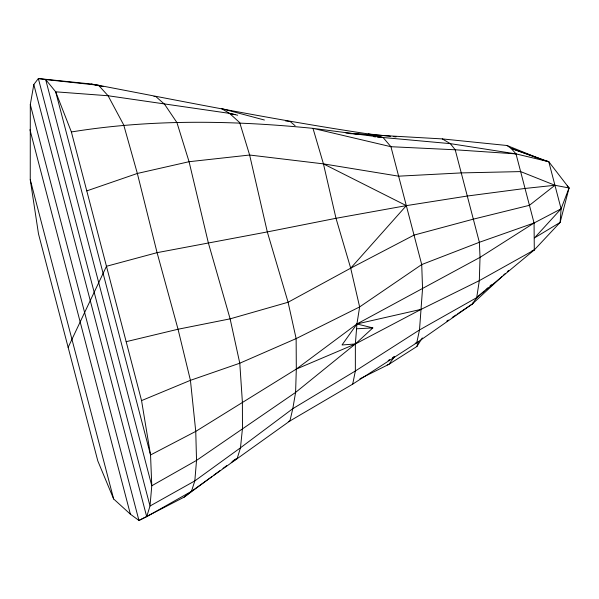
<?xml version="1.0" encoding="UTF-8"?>
<svg xmlns="http://www.w3.org/2000/svg" width="599" height="599" viewBox="0 0 599 599"><rect width="100%" height="100%" fill="white"/><g stroke="black" fill="none" stroke-linecap="round" stroke-linejoin="round"><path stroke-width="0.9" d="M71.386 131.96L141.559 400.604L150.544 454.97L151.779 485.774L150.012 506.02L38.351 78.544L45.674 79.555L55.685 91.819L71.386 131.96C151.218 119.006 232.719 120.362 312.985 128.358L323.445 163.879L336.002 218.298L350.692 268.18L359.632 306.928L356.937 323.954L355.364 343.976L355.357 370.991L352.699 384.139L289.909 420.977L191.455 491.337L184.215 497.103L138.938 520.456L130.38 514.174L113.645 498.967L97.802 460.916L38.486 233.835L30.25 179.678L30.302 104.57L33.814 84.519L38.351 78.544L91.153 84.01L98.543 85.283C188.273 102.496 277.906 120.384 368.28 133.921L375.708 135.322L383.083 137.515L450.328 143.64L516.009 153.898L548.781 161.7L569.05 187.981L560.132 222.401L534.293 249.94L476.699 297.658L419.495 329.967L355.357 370.991L292.791 408.675L240.469 447.812L194.825 480.9L150.012 506.02L146.695 516.667L138.938 520.456L30.302 104.57M237.661 115.218L229.514 113.368L108.082 95.75L55.685 91.819L150.544 454.97L195.753 431.392L296.31 369.074L355.364 343.976L421.157 309.339L479.312 280.639L534.293 249.94L534.061 223.008L516.009 153.898L511.127 148.38L507.016 145.505L442.287 138.908L349.861 133.629M264.399 120.017L221.458 108.576L229.514 113.368L239.72 122.615L249.633 155.029L267.311 231.918L288.089 302.255L296.138 338.6L296.31 369.074L295.599 392.42L292.791 408.675L289.909 420.977L288.306 421.546M352.699 384.139L416.747 342.815L419.495 329.967L422.55 288.598L421.718 264.563L390.93 146.71L383.083 137.515L312.985 128.358L390.93 146.71L455.21 149.78L516.009 153.898M543.076 160.098L511.127 148.38L548.781 161.7L561.091 208.834L560.132 222.401L534.51 237.9L561.091 208.834L569.05 187.981L567.163 185.915M415.197 343.212L416.747 342.815L472.267 304.045L476.699 297.658L479.312 280.639L480.031 257.36L479.372 242.288L455.21 149.78L450.328 143.64L442.287 138.908M359.924 378.793L388.961 364.304L416.911 346.484L418.387 341.423M68.144 347.375L106.472 266.278L157.08 252.658L267.311 231.918L336.002 218.298L406.324 205.637L467.295 196.03L525.038 188.453L554.936 185.271L569.05 187.981M416.911 346.484L422.302 337.896M561.091 208.834L534.061 223.008L480.031 257.36L356.937 323.954L342.029 344.964L355.364 343.976L372.825 327.915L356.937 323.954L296.31 369.074M457.606 313.861L472.267 304.045L473.345 302.532M392.854 357.581L394.486 356.675L388.961 364.304L387.209 364.918M126.164 341.677L178.045 329.24L230.121 318.848L288.089 302.255L350.692 268.18L406.324 205.637L323.445 163.879L249.633 155.029L189.074 161.708L137.351 173.455L86.78 190.886M472.267 304.045L501.82 276.745M503.19 275.473L505.256 273.571M507.316 271.661L508.693 270.396M476.699 297.658L484.419 290.867M485.819 289.639L487.93 287.782M490.034 285.933L491.435 284.697M355.364 343.976L295.599 392.42L196.532 460.399L151.779 485.774L45.674 79.555L98.543 85.283L108.082 95.75L123.723 124.981L137.351 173.455L157.08 252.658L178.045 329.24L190.43 380.335L195.753 431.392L196.532 460.399L194.825 480.9L191.455 491.337L146.695 516.667L33.814 84.519M232.644 461.215L235.587 458.984M184.215 497.103L211.806 476.684M213.296 475.584L220.013 470.619M222.993 468.411L226.722 465.648M446.809 321.086L448.351 320.053M452.208 317.477L456.064 314.894M231.199 462.465L237.174 458.549L240.469 447.812L242.468 428.427L242.385 402.064L239.787 363.211L230.121 318.848L208.355 242.894L189.074 161.708L176.93 122.585L164.605 104.308L155.755 96.484L153.98 96.446M388.137 360.576L389.724 359.602M392.899 357.648L394.486 356.675M350.692 268.18L414.021 235.1L473.337 219.159L529.441 205.315L554.936 185.271L520.628 171.591L461.252 172.909L398.627 176.173L323.445 163.879M531.912 250.944L534.293 249.94M141.559 400.604L190.43 380.335L239.787 363.211L296.138 338.6L359.632 306.928L421.718 264.563L479.372 242.288L534.061 223.008M356.937 323.954L421.157 309.339M356.555 328.791L372.825 327.915M345.885 132.978L375.708 135.322M373.851 136.707L375.7 136.864M377.542 137.029L383.083 137.515M368.28 133.921L390.481 136.287M393.258 136.587L396.036 136.879M285.566 120.916L290.201 121.53L295.097 125.723M91.153 84.01L103.021 86.555M229.514 113.368L234.95 114.611M543.937 160.412L548.781 161.7M507.016 145.505L543.083 160.068M29.95 129.706L130.38 514.174M30.25 179.678L113.645 498.967"/></g></svg>
